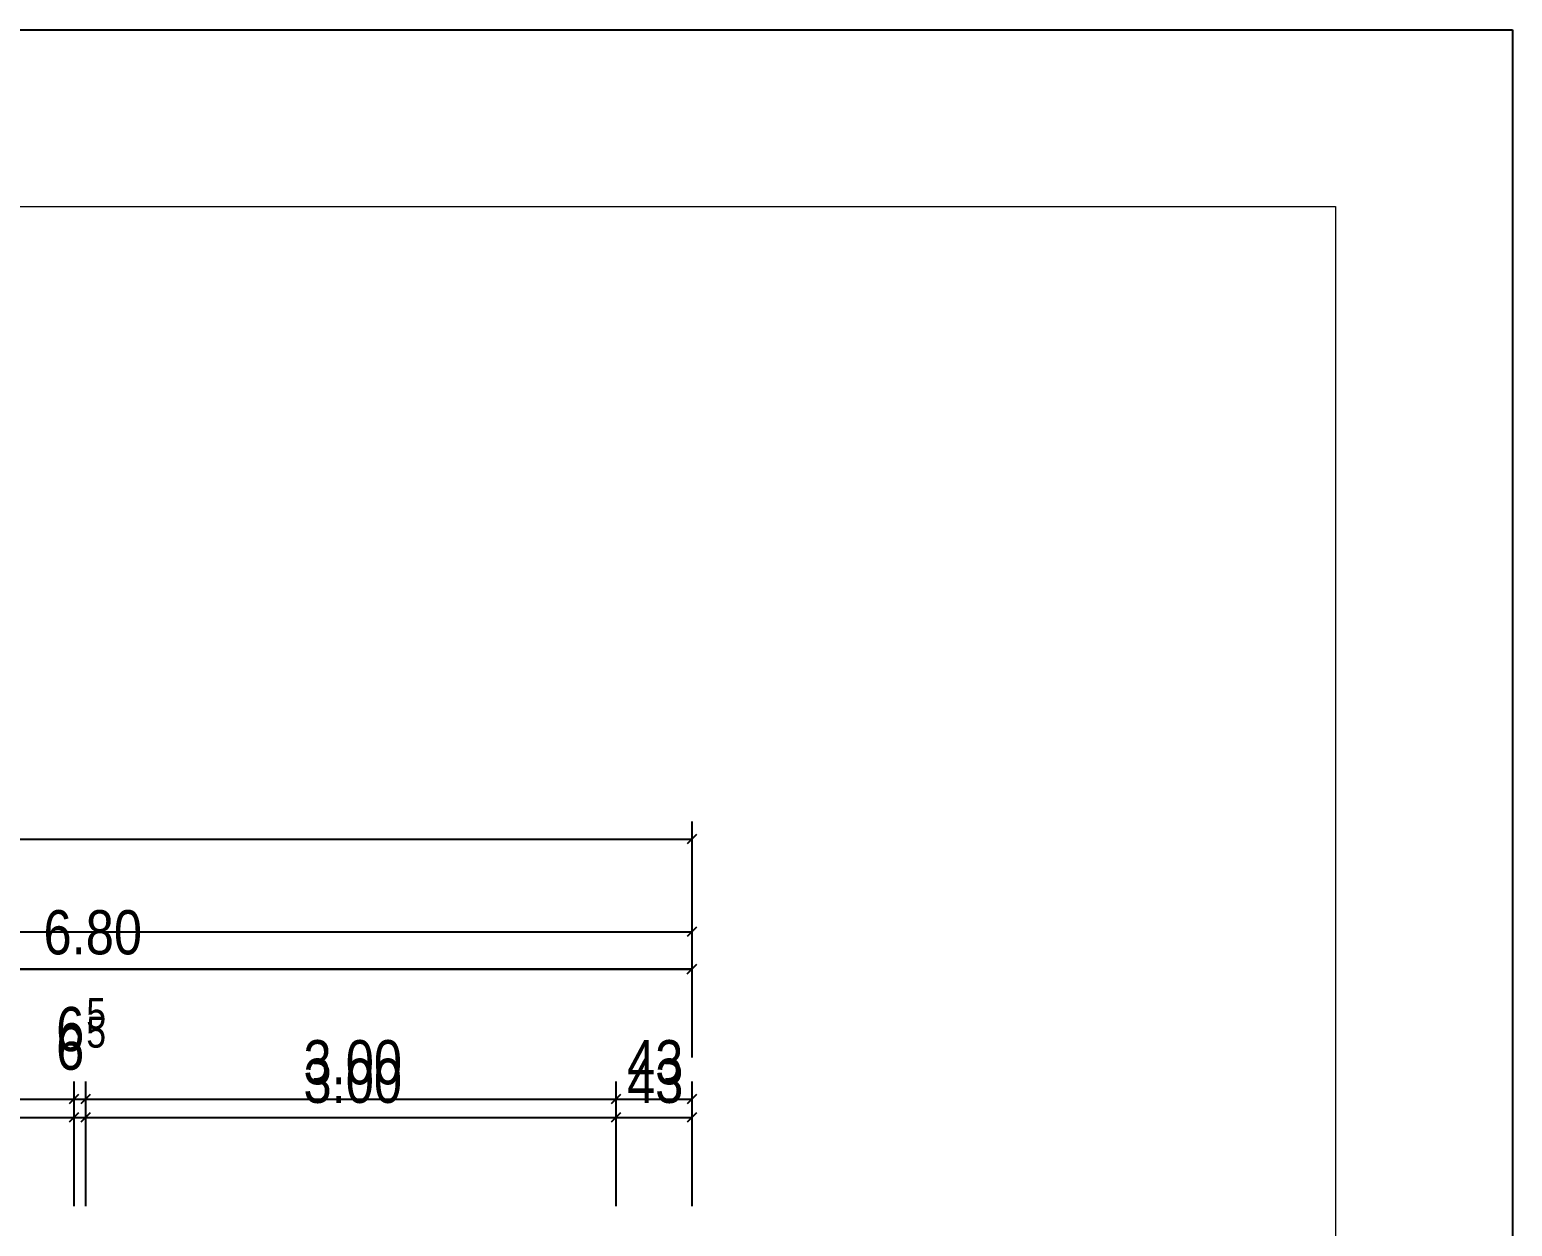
# Model space of a CAD drawing. Extents: x -996 to 41004, y -11542 to 18158.
# Drawn here: x 32617 to 41004, y 11390 to 18158 of the extents above; entities that cross this region are included whole.
import ezdxf

# ---------------------------------------------------------------- set-up
doc = ezdxf.new("R2010")
doc.units = 0
doc.header["$LTSCALE"] = 50
doc.layers.get('0').update_dxf_attribs({"lineweight": 25})
for name, color, linetype, lineweight in [('2D-NovaObj-X_Planrahmen', 7, 'Continuous', 25), ('2D-NovaObj-X_Plk Linien', 7, 'Continuous', 13), ('3D-NovaObj-X_Planrahmen', 7, 'Continuous', 25), ('3D-NovaObj-X_Plk Linien', 7, 'Continuous', 13), ('X_Planrahmen', 7, 'Continuous', 25), ('X_Plk Linien', 7, 'Continuous', 13), ('XREF-41001-A-G-O1$0$2D-NovaObj-X_Planrahmen', 7, 'Continuous', 25), ('XREF-41001-A-G-O1$0$2D-NovaObj-X_Plk Linien', 7, 'Continuous', 13), ('XREF-41001-A-G-O1$0$3D-NovaObj-X_Planrahmen', 7, 'Continuous', 25), ('XREF-41001-A-G-O1$0$3D-NovaObj-X_Plk Linien', 7, 'Continuous', 13), ('XREF-41001-A-G-O1$0$X_Planrahmen', 7, 'Continuous', 25), ('XREF-41001-A-G-O1$0$X_Plk Linien', 7, 'Continuous', 13), ('XREF-41001-A-G-O2$0$2D-NovaObj-X_Planrahmen', 7, 'Continuous', 25), ('XREF-41001-A-G-O2$0$2D-NovaObj-X_Plk Linien', 7, 'Continuous', 13), ('XREF-41001-A-G-O2$0$3D-NovaObj-X_Planrahmen', 7, 'Continuous', 25), ('XREF-41001-A-G-O2$0$3D-NovaObj-X_Plk Linien', 7, 'Continuous', 13), ('XREF-41001-A-G-O2$0$X_Planrahmen', 7, 'Continuous', 25), ('XREF-41001-A-G-O2$0$X_Plk Linien', 7, 'Continuous', 13)]:
    doc.layers.add(name, color=color, linetype=linetype, lineweight=lineweight)
for name, color, linetype, lineweight, true_color in [('X_Mass', 7, 'Continuous', 25, 0x0080ff), ('XREF-41001-A-G-O1$0$X_Mass', 7, 'Continuous', 25, 0x0080ff), ('XREF-41001-A-G-O2$0$X_Mass', 7, 'Continuous', 25, 0x0080ff)]:
    doc.layers.add(name, color=color, linetype=linetype, lineweight=lineweight, true_color=true_color)
doc.styles.get("Standard").update_dxf_attribs({"font": 'ARIALN.TTF'})
doc.styles.add('XREF-41001-A-G-O1$0$Standard', font='ARIALN.TTF')
doc.styles.add('XREF-41001-A-G-O2$0$Standard', font='ARIALN.TTF')

# ---------------------------------------------------------------- blocks, each defined once
blk = doc.blocks.new('XREF-41001-A-G-O1$0$Polygon_A0AA6LI9LL', base_point=(4.3, -8342.4))
at = {"layer": 'XREF-41001-A-G-O1$0$2D-NovaObj-X_Plk Linien', "ltscale": 0.13}
for p, q in [((4.3, 17157.6), (40004.3, 17157.6)), ((40004.3, 17157.6), (40004.3, -8342.4))]:
    blk.add_line(p, q, dxfattribs=at)
at = {"layer": 'XREF-41001-A-G-O1$0$3D-NovaObj-X_Plk Linien', "ltscale": 0.13}
for p, q in [((4.3, 17157.6), (40004.3, 17157.6)), ((40004.3, 17157.6), (40004.3, -8342.4))]:
    blk.add_line(p, q, dxfattribs=at)
blk = doc.blocks.new('XREF-41001-A-G-O1$0$Polygon_A0AA6LIALL', base_point=(-995.7, -11542.4))
at = {"layer": 'XREF-41001-A-G-O1$0$2D-NovaObj-X_Planrahmen', "ltscale": 0.25}
for p, q in [((-995.7, 18157.6), (41004.3, 18157.6)), ((41004.3, 18157.6), (41004.3, -11542.4))]:
    blk.add_line(p, q, dxfattribs=at)
at = {"layer": 'XREF-41001-A-G-O1$0$3D-NovaObj-X_Planrahmen', "ltscale": 0.25}
for p, q in [((-995.7, 18157.6), (41004.3, 18157.6)), ((41004.3, 18157.6), (41004.3, -11542.4))]:
    blk.add_line(p, q, dxfattribs=at)
blk = doc.blocks.new('XREF-41001-A-G-O1$0$Maß_A0AA6LIBLL', base_point=(3336, 12555))
at = {"ltscale": 0.25}
for p, q in [((36362.6, 13155), (36362.6, 12555)), ((3362.6, 13055), (36362.6, 13055)), ((36389.1, 13081.5), (36336, 13028.5))]:
    blk.add_line(p, q, dxfattribs=at)
blk = doc.blocks.new('XREF-41001-A-G-O1$0$Maß_A0AA6LIMLL', base_point=(3336, 11610))
at = {"ltscale": 0.25}
for p, q in [((32867.6, 12210), (32867.6, 11610)), ((32932.6, 12210), (32932.6, 11610)), ((35932.6, 12210), (35932.6, 11610)), ((36362.6, 12210), (36362.6, 11610)), ((3362.6, 12110), (36362.6, 12110)), ((32894.1, 12136.5), (32841, 12083.5)), ((32959.1, 12136.5), (32906, 12083.5)), ((35959.1, 12136.5), (35906, 12083.5)), ((36389.1, 12136.5), (36336, 12083.5))]:
    blk.add_line(p, q, dxfattribs=at)
at = {"ltscale": 0.25, "attachment_point": 1, "style": 'XREF-41001-A-G-O1$0$Standard'}
for s, insert, char_height in [('{\\fArial Narrow;5}', (32937.9, 12680.8), 175), ('{\\fArial Narrow;6}', (32767.1, 12630.8), 250), ('{\\fArial Narrow;3.00}', (34166.3, 12443.3), 250), ('{\\fArial Narrow;43}', (35996.5, 12443.3), 250)]:
    blk.add_mtext(s, dxfattribs=dict(at, insert=insert, char_height=char_height))
blk = doc.blocks.new('XREF-41001-A-G-O1')
at = {"layer": 'XREF-41001-A-G-O1$0$X_Mass', "ltscale": 0.25}
for name, p in [('XREF-41001-A-G-O1$0$Maß_A0AA6LIBLL', (3336, 12555)), ('XREF-41001-A-G-O1$0$Maß_A0AA6LIMLL', (3336, 11610))]:
    blk.add_blockref(name, p, dxfattribs=at)
at = {"layer": 'XREF-41001-A-G-O1$0$X_Planrahmen', "ltscale": 0.25}
blk.add_blockref('XREF-41001-A-G-O1$0$Polygon_A0AA6LIALL', (-995.7, -11542.4), dxfattribs=at)
at = {"layer": 'XREF-41001-A-G-O1$0$X_Plk Linien', "ltscale": 0.13}
blk.add_blockref('XREF-41001-A-G-O1$0$Polygon_A0AA6LI9LL', (4.3, -8342.4), dxfattribs=at)
blk = doc.blocks.new('XREF-41001-A-G-O2$0$Polygon_A0AA6LGULL', base_point=(4.3, -8342.4))
at = {"layer": 'XREF-41001-A-G-O2$0$2D-NovaObj-X_Plk Linien', "ltscale": 0.13}
for p, q in [((4.3, 17157.6), (40004.3, 17157.6)), ((40004.3, 17157.6), (40004.3, -8342.4))]:
    blk.add_line(p, q, dxfattribs=at)
at = {"layer": 'XREF-41001-A-G-O2$0$3D-NovaObj-X_Plk Linien', "ltscale": 0.13}
for p, q in [((4.3, 17157.6), (40004.3, 17157.6)), ((40004.3, 17157.6), (40004.3, -8342.4))]:
    blk.add_line(p, q, dxfattribs=at)
blk = doc.blocks.new('XREF-41001-A-G-O2$0$Polygon_A0AA6LGVLL', base_point=(-995.7, -11542.4))
at = {"layer": 'XREF-41001-A-G-O2$0$2D-NovaObj-X_Planrahmen', "ltscale": 0.25}
for p, q in [((-995.7, 18157.6), (41004.3, 18157.6)), ((41004.3, 18157.6), (41004.3, -11542.4))]:
    blk.add_line(p, q, dxfattribs=at)
at = {"layer": 'XREF-41001-A-G-O2$0$3D-NovaObj-X_Planrahmen', "ltscale": 0.25}
for p, q in [((-995.7, 18157.6), (41004.3, 18157.6)), ((41004.3, 18157.6), (41004.3, -11542.4))]:
    blk.add_line(p, q, dxfattribs=at)
blk = doc.blocks.new('XREF-41001-A-G-O2$0$Maß_A0AA6LGWLL', base_point=(3336, 12345))
at = {"ltscale": 0.25}
for p, q in [((36362.6, 12945), (36362.6, 12345)), ((36362.6, 12845), (3362.6, 12845)), ((36336, 12818.5), (36389.1, 12871.5))]:
    blk.add_line(p, q, dxfattribs=at)
blk = doc.blocks.new('XREF-41001-A-G-O2$0$Maß_A0AA6LH7LL', base_point=(3336, 11505))
at = {"ltscale": 0.25}
for p, q in [((32867.6, 12105), (32867.6, 11505)), ((32932.6, 12105), (32932.6, 11505)), ((35932.6, 12105), (35932.6, 11505)), ((36362.6, 12105), (36362.6, 11505)), ((3362.6, 12005), (36362.6, 12005)), ((32894.1, 12031.5), (32841, 11978.5)), ((32959.1, 12031.5), (32906, 11978.5)), ((35959.1, 12031.5), (35906, 11978.5)), ((36389.1, 12031.5), (36336, 11978.5))]:
    blk.add_line(p, q, dxfattribs=at)
at = {"ltscale": 0.25, "attachment_point": 1, "style": 'XREF-41001-A-G-O2$0$Standard'}
for s, insert, char_height in [('{\\fArial Narrow;6}', (32767.1, 12525.8), 250), ('{\\fArial Narrow;5}', (32937.9, 12575.8), 175), ('{\\fArial Narrow;3.00}', (34166.3, 12338.3), 250), ('{\\fArial Narrow;43}', (35996.5, 12338.3), 250)]:
    blk.add_mtext(s, dxfattribs=dict(at, insert=insert, char_height=char_height))
blk = doc.blocks.new('XREF-41001-A-G-O2')
at = {"layer": 'XREF-41001-A-G-O2$0$X_Mass', "ltscale": 0.25}
for name, p in [('XREF-41001-A-G-O2$0$Maß_A0AA6LGWLL', (3336, 12345)), ('XREF-41001-A-G-O2$0$Maß_A0AA6LH7LL', (3336, 11505))]:
    blk.add_blockref(name, p, dxfattribs=at)
at = {"layer": 'XREF-41001-A-G-O2$0$X_Planrahmen', "ltscale": 0.25}
blk.add_blockref('XREF-41001-A-G-O2$0$Polygon_A0AA6LGVLL', (-995.7, -11542.4), dxfattribs=at)
at = {"layer": 'XREF-41001-A-G-O2$0$X_Plk Linien', "ltscale": 0.13}
blk.add_blockref('XREF-41001-A-G-O2$0$Polygon_A0AA6LGULL', (4.3, -8342.4), dxfattribs=at)
blk = doc.blocks.new('Polygon_A0AA6LJYLL', base_point=(-995.7, -11542.4))
at = {"layer": '2D-NovaObj-X_Planrahmen', "ltscale": 0.25}
for p, q in [((-995.7, 18157.6), (41004.3, 18157.6)), ((41004.3, 18157.6), (41004.3, -11542.4))]:
    blk.add_line(p, q, dxfattribs=at)
at = {"layer": '3D-NovaObj-X_Planrahmen', "ltscale": 0.25}
for p, q in [((-995.7, 18157.6), (41004.3, 18157.6)), ((41004.3, 18157.6), (41004.3, -11542.4))]:
    blk.add_line(p, q, dxfattribs=at)
blk = doc.blocks.new('Polygon_A0AA6LJZLL', base_point=(4.3, -8342.4))
at = {"layer": '2D-NovaObj-X_Plk Linien', "ltscale": 0.13}
for p, q in [((4.3, 17157.6), (40004.3, 17157.6)), ((40004.3, 17157.6), (40004.3, -8342.4))]:
    blk.add_line(p, q, dxfattribs=at)
at = {"layer": '3D-NovaObj-X_Plk Linien', "ltscale": 0.13}
for p, q in [((4.3, 17157.6), (40004.3, 17157.6)), ((40004.3, 17157.6), (40004.3, -8342.4))]:
    blk.add_line(p, q, dxfattribs=at)
blk = doc.blocks.new('Maß_A0AA6LK0LL', base_point=(3336, 12345))
at = {"ltscale": 0.25}
for p, q in [((36362.6, 12945), (36362.6, 12345)), ((3362.6, 12845), (36362.6, 12845)), ((36389.1, 12871.5), (36336, 12818.5))]:
    blk.add_line(p, q, dxfattribs=at)
at = {"ltscale": 0.25, "insert": (32695.6, 13178.3), "char_height": 250, "attachment_point": 1}
blk.add_mtext('{\\fArial Narrow;6.80}', dxfattribs=at)
blk = doc.blocks.new('Maß_A0AA6LK1LL', base_point=(3336, 13080))
at = {"ltscale": 0.25}
for p, q in [((36362.6, 13680), (36362.6, 13080)), ((36389.1, 13606.5), (36336, 13553.5)), ((3362.6, 13580), (36362.6, 13580))]:
    blk.add_line(p, q, dxfattribs=at)

msp = doc.modelspace()

# ---------------------------------------------------------------- block references
at = {"color": 8, "lineweight": 25, "ltscale": 0.25, "true_color": 0x808080}
for name, p in [('XREF-41001-A-G-O1', (0, 0, 3380)), ('XREF-41001-A-G-O2', (0, 0, 6760))]:
    msp.add_blockref(name, p, dxfattribs=at)
at = {"layer": 'X_Mass', "ltscale": 0.25}
for name, p in [('Maß_A0AA6LK1LL', (3336, 13080)), ('Maß_A0AA6LK0LL', (3336, 12345))]:
    msp.add_blockref(name, p, dxfattribs=at)
at = {"layer": 'X_Planrahmen', "ltscale": 0.25}
msp.add_blockref('Polygon_A0AA6LJYLL', (-995.7, -11542.4), dxfattribs=at)
at = {"layer": 'X_Plk Linien', "ltscale": 0.13}
msp.add_blockref('Polygon_A0AA6LJZLL', (4.3, -8342.4), dxfattribs=at)

doc.saveas('drawing.dxf')
